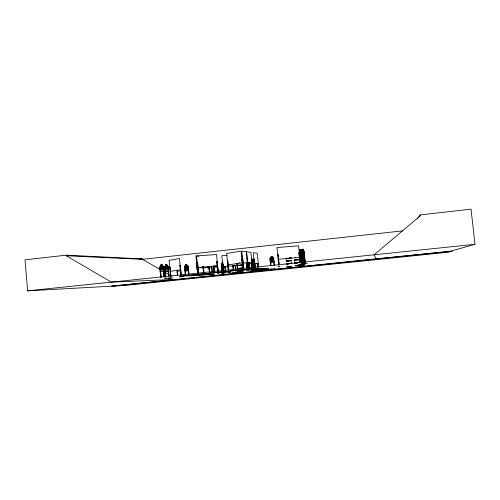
<?xml version="1.0" encoding="UTF-8"?>
<svg xmlns="http://www.w3.org/2000/svg" width="500" height="500" viewBox="0 0 500 500"><rect width="100%" height="100%" fill="white"/><g stroke="black" fill="none" stroke-linecap="round" stroke-linejoin="round"><path stroke-width="0.75" d="M205.906 274.294L201.806 274.713M201.938 274.706L206.031 274.325M199.844 274.394L195.569 274.869M287.006 258.275L286 258.281L286.55 258.238M286.856 266.75L288.463 266.681M299.575 265.375L294.975 265.731M302.6 255.175L302.55 256.65L301.175 256.837L300.575 251.088L301.944 250.875L302.2 251.294L303.281 262.494M304.188 256.331L304.244 254.894M304.25 256.375L304.306 254.894L304.25 256.375L302.844 256.569M298.731 264.556L304.513 263.856M302.719 264.15L298.637 264.569M300.575 264.269L305.487 263.712M294.719 262.769L299.788 262.256M294.694 262.962L299.837 262.425M294.706 263.119L299.856 262.581M300.781 251.775L300.581 253.344L301.137 254.975L300.5 253.669L300.175 255.175L300.344 253.375L299.819 251.812L300.506 251.675L300.575 251.088M301.388 249.456C301.331 253.344 302.281 248.519 300.819 249.575L301.075 254.275L300.894 255.5L300.363 255.6L299.681 251.831L299.75 249.825L300.35 249.756M230.087 271.65L226.788 271.956M232.087 272.562L235.012 272.325M221.887 273.263L224.981 272.863L222.044 273.263M163.544 271.413L163.85 270.056M168.525 269.95L168.294 271.337L168.244 266.3L167.75 265.856L164.887 266.069L164.537 266.588L165.506 277.031L164.6 267.419M251.281 264.237L251.769 265.394L254.544 265.106L254.831 263.863M255.012 266.206L254.731 267.406L255.056 266.206M273.663 262.456L273.956 261.206M274 261.212L273.7 262.494L270.8 262.8L270.3 261.6L270.837 262.756M300.531 262.825L299.381 251.881L299.944 251.256M180.431 270.856L180.756 269.525M217.131 266.944L217.45 265.637M217.494 265.637L217.169 266.988L214.081 267.281L213.556 266.019M225.175 266.456L224.875 267.7L222.025 267.975L221.256 263.562M188.581 269.363L188.263 270.663L185.287 270.95L184.456 266.35L184.819 265.863L185.681 265.781L185.131 266.3L185.356 268.65L186.088 269.6L187.269 269.481L187.806 268.412L187.581 266.069L186.906 265.706L186.825 264.4L185.562 264.525L185.725 265.819M196.988 274.75L199.375 274.45L197.2 274.744M166.337 278.381L164.425 278.637M251.581 271.475L252.375 271.481L252.231 271.131L252.312 271.519L251.425 271.519M252.269 271.337L251.412 271.544M254.019 270.425L254.844 270.431L254.05 270.475M270.494 269.169L271.444 269.119L270.65 269.137M271.112 269.175L274.519 268.738M222.275 266.194L222.656 266.269L223.2 265.038M252.838 262.55L252.062 263.762L252.631 262.238L251.756 260.938L252.844 261.981L253.731 260.731L253.119 262.194M253.762 263.062L253.044 264.281L252.288 263.231L247.675 263.075M302.663 250.756L303.106 255.1L303.656 255L303.831 253.787L303.062 249.2M253.931 263.194L253.331 264.531L254.262 265.831M254.325 265.306L253.831 266.331L252.725 266.444L252.037 265.544L251.812 263.3L252.369 262.838M299.562 265.375L300.1 265.287L296.006 265.663M161.019 266.087L160.15 266.156L159.8 266.675L160.763 277.181M417.506 218.681L420.112 214.919L471.037 209.169L475 244.306L473.65 244.694M253.7 258.769L253.331 259.269L254.156 267.494M251.612 263.962L251.275 264.431L251.619 263.962L254.375 263.675L254.831 264.056M271.038 265.5L270.363 258.975L270.025 259.012L270.675 265.538L269.962 258.256L270.319 257.769L273.188 257.462L273.663 257.856L274.375 265.15M270.006 258.269L270.338 257.806M184.5 266.369L184.838 265.906L187.756 265.625M161.069 266.131L160.487 266.637L160.725 269.194L161.45 270.244L162.613 270.15L163.125 269.006L162.887 266.456L162.225 266.044L162.075 264.681L160.919 264.762M251.588 260.956L252.138 260.494L251.975 259.256L253.162 259.131M252.463 263.919L251.906 264.381L252.131 266.625L252.819 267.525L253.925 267.413M222.269 261.788L222.431 263.038L221.869 263.5L222.087 265.763L222.787 266.675L223.919 266.569M279.444 266.288L278.031 266.55M254.256 265.875L253.119 264.812L252.206 266.087L252.838 264.575L252.019 263.25M241.131 253.575L241.794 253.594L241.375 253.7M241.688 253.738L241.156 253.681M242.537 262.362L242.369 262.094M180.425 266.85L180.094 266.875M242.65 262.244L242.225 262.3M242.537 262.519L242.244 262.575M302.019 258.325L301.406 258.475C301.337 255.419 300.738 259.262 302.031 258.369L301.975 257.013L302.075 258.363M238.231 268.794L243.25 268.319L242.831 268.387M286.825 260.819L286.306 260.831L286.056 258.3M290.55 257.8L291.056 257.794L290.075 257.863M290.569 257.931L291.075 257.944M286.3 260.819L291.137 260.306M238.475 271.331L238.644 271.369M291.188 260.863L286.35 261.312L286.875 261.312M301.419 249.506L300.819 249.575M303.106 249.2L302.494 249.269L302.706 250.756M299.894 250.087L300.238 250.019L299.944 250.569M277.725 254.688L278.1 254.656L279.088 264.45L278.1 254.656M300.125 265.45L304.05 265.062M300.969 265.269L304.969 264.894M302.044 265.262L302.819 265.106M301.006 251.012L300.469 251.144L300.369 249.706M302.681 250.706L302.131 251.356L301.95 250.825M299.519 251.381L300.881 251.119M302.256 250.837L303.644 250.569L303.906 250.994L305.038 262.219M291.488 262.044L291.606 263.3L291.112 263.381M304.875 262.244L304.119 251.869L305.175 262.206M298.931 252.881L299.356 252.838L298.931 252.881L299.919 262.562M291.175 263.706L291.663 263.456L286.769 263.981M241.631 256.231L241.994 256.112M241.681 256.406L241.825 256.281M241.694 256.556L241.838 256.438M241.681 256.737L241.819 256.619M300.781 254.356L300.244 254.45L299.969 251.781L300.425 253.031L300.969 251.531L301.413 252.806L301.731 251.369L301.575 253.119L302.125 254.756L301.488 253.444L301.125 254.887L301.337 253.15L300.512 251.144M300.1 257.056L301.488 256.863L300.094 257.106M302.569 264.1L299.731 264.525M303.4 263.962L305.35 263.681M287.887 266.731L291.919 266.3M166.825 264.556L166.938 265.963L167.594 266.369L167.831 268.906L167.319 270.044L166.175 270.138L165.456 269.094L165.219 266.55L165.787 266.05L165.662 264.688M160.15 266.156L163.05 265.981L163.506 266.406L163.869 270.062L163.575 271.456L160.656 271.694L160.169 270.35M162.244 266L163.55 266.388L164.406 276.875M165.725 266.006L165.619 264.644L166.844 264.55M166.956 265.919L166.788 264.606M160.7 277.194L159.856 267.512M161.106 277.156L160.2 267.481L161.044 277.162M168.244 266.3L169.025 275.994M164.062 276.906L163.225 267.256L164.131 276.9M163.5 267.238L163.156 267.262M164.869 267.4L165.775 277.013M168.688 276.025L167.856 267.175L168.188 267.15M170.05 267.038L170.263 269.312M180.912 275.562L179.95 265.387L180.263 265.344L181.225 275.531M198.175 273.431L197.244 262.956M198.594 273.387L197.587 262.931L198.519 273.4M222.244 272.413L221.156 272.531M221.731 272.519L222.794 272.406M224.438 272.238L224.963 272.131M221.4 272.55L221.812 272.488L220.844 272.562M222.581 272.381L222.162 272.45L223.113 272.375M224.106 272.269L224.525 272.206L223.556 272.281M225.3 272.1L224.875 272.169L225.825 272.094M217.738 271.031L216.887 261.5L217.812 271.025M165.438 271.525L164.881 270.244L165.413 271.569L168.3 271.337L165.413 271.569M237.931 265.756L242.675 265.275M170.156 271.4L180.55 269.8M170.769 278.1L171.125 278.056M242.781 267.881L243.2 267.806L238.344 268.312M242.831 268.056L243.25 267.981L238.325 268.494M242.844 268.212L243.269 268.137L238.337 268.65M307.394 263.456L303.244 263.875M228.8 272.387L230.65 272.2L228.406 272.394L230.169 272.175M228.6 269.894L227.669 260.344L227.306 260.387L228.356 269.925M242.819 268.831L241.775 258.288L242.15 258.238L243.194 268.794M286.819 264.256L287.15 264.212M294.938 263.238L295.275 263.188M227.744 264.869L242.488 262.85M243.219 269.981L243.337 269.969M168.394 278.294L170.475 278.038L168.55 278.3M288.006 258.325L288.894 258.219M172.681 277.931L165.581 278.525M295.194 265.756L296.012 265.663M217.256 272.994L219.45 272.731M219.65 272.712L217.413 273.006M242.906 270.019L243.306 269.975M236.238 272.162L233.713 272.462M222.55 262.275L223.6 270.438M222.8 262.256L223.494 270.45M233.188 265.869L235.194 265.65M233.206 265.912L235.225 265.644M197.65 274.681L197.963 274.662M203.631 274.55L204.2 274.525M209.425 274.419L209.775 274.4M287.144 264.212L288.181 264.088M295.275 263.194L297.65 262.925M248.575 269.95L248.2 269.962M238.769 271.288L243.5 270.85L239.013 271.337M242.638 270.981L243.088 270.925M295.163 257.325L295.744 257.256M237.688 272.038L234.794 272.244M289.069 266.525L286.919 266.781M278.931 266.419L279.225 266.394M288.144 263.919L286.788 264.131M254.4 270.475L260.931 269.806L257.075 270.194M257.812 270.125L258.981 269.994M255.419 271.112L255.894 270.944M160.544 269.7L142.469 259.325L142.425 258.888L66.231 255.169L25 259.819L27.656 290.831L125.044 285.444L448.663 252.194L452.231 251.213L112.562 286.163M287.863 266.644L288.431 266.581M290.387 266.475L290.956 266.413M238.938 262.787L239.569 262.719M288.269 258.294L286.269 258.594M139.375 259.219L142.425 258.888M402.456 230.894L142.469 259.325L66.281 255.75L66.231 255.169M197.819 273.494L196.569 263.069L197.675 273.512M243.713 268.744L242.525 258.212M255.487 270.794L255.575 271.15L255.181 270.825M252.025 271.519L251.981 271.156L251.975 271.519L255.506 271.156M247.956 268.087L247.019 258.606L247.45 258.619L248.388 268.081M251.713 259L252.544 268.056L251.569 259.012M254.944 267.362L254 259.231M253.744 260.012L253.394 260.05L253.769 260.012L254.506 267.456M254.137 259.212L254.838 267.425L253.281 252.688L257.219 253.238L258.756 267.294M253.275 260.338L254.05 260.256M251.513 260.562L253.875 260.719M252.2 261.6L253.388 261.475M252.3 262.681L253.487 262.556M252.344 262.712L253.45 262.6M251.731 262.9L253.469 262.719M252.4 263.137L253.506 263.025M252.406 263.238L253.512 263.119M253.6 263.988L252.5 264.1L251.812 263.2M253.675 262.706L254.2 263.938L257.175 263.619M252.5 264.319L253.606 264.2M251.788 265.35L254.513 265.069M252.631 265.481L253.738 265.369M27.656 290.831L111.363 282.125L177.4 279.3M251.494 266.575L251.988 267.738L254.075 267.519M242.006 269.444L243.556 269.281M182.475 276.012L253.863 268.612M250.394 269.7L246.319 270.113M198.344 275.581L211.669 274.206M254.794 269.738L250.712 270.181L254.762 269.706M207.712 274.556L211.737 274.15M214.45 274.119L210.531 274.494L214.425 274.094M111.375 286.087L450.519 251.181L475 244.306L111.306 282.131L66.281 255.75M240.394 271.112L241.462 271.1M289.756 266.55L289.069 266.525L291.744 266.275M188.231 270.619L185.312 270.9L184.819 269.719M185.606 264.562L186.788 264.45M186.95 265.663L188.256 265.988L188.981 274.075M222.387 263L221.213 263.55L221.925 271.125M221.581 263.119L222.431 263.038M188.287 266.756L187.938 266.794L188.637 274.106M221.256 264.294L221.6 264.256L222.256 271.094M214.913 265.881L216.137 265.763M296.562 265.688L297.206 265.625M297.906 265.462L298.556 265.4M289.462 263.781L291.681 263.606M255.156 269.975L251.962 270.038M203.713 274.55L204.006 274.544M177.413 271.131L180.438 270.856M229.438 272.281L228.85 272.331M229.619 272.238L230.2 272.188M278.137 259.294L299.756 257.394M302.55 255.212L302.35 253.663M198.312 274.6L198.706 274.562M217.919 272.913L229.181 271.756M303.119 249.144L303.225 250.6L303.888 251.012L305.012 262.231M299.75 249.825L299.962 251.3M289.5 257.787L290.075 257.738M289.506 257.906L290.081 257.838M289.519 258.012L290.562 257.925M289.531 258.163L291.069 258.069M289.531 258.169L290.1 258.119M244.975 269.8L241.619 270.044L245.106 269.812M197.681 267.519L217.656 265.944M164.681 267.869L168.375 267.587M223.875 272.244L224.638 272.188M224.762 272.188L225.506 272.125M223.469 273.094L223.881 273.056M238.137 271.95L237.719 272.006M236.781 272.106L239.725 271.75M179.95 265.387L180.263 265.344M159.794 267.519L160.2 267.481M164.531 267.425L164.938 267.394M197.169 262.969L197.587 262.931M216.812 261.512L217.219 261.475L218.069 271.006M248.844 263.175L246.762 263.456M239.025 271.337L238.406 271.375M227.669 260.344L228.487 269.906M222.856 266.525L237.4 265.556M241.775 258.288L242.931 268.825M291.156 263.475L291.663 263.456M242.675 264.938L237.738 265.456L238.412 265.444M238.425 265.262L237.756 265.275L242.85 264.762M242.694 265.094L237.756 265.613L238.425 265.6M286.825 261.144L286.306 261.163L291.375 260.631M294.913 260.087L294.4 260.106L299.55 259.562M286.806 260.994L286.288 260.994L291.363 260.481M294.906 259.756L294.4 259.769L299.481 259.237M294.894 259.931L294.387 259.95L299.531 259.413M299.363 259.744L294.631 260.275M227.169 255.469L221.806 255.725L223.244 270.469M290.569 258.087L290.9 258.075M241.688 259.163L242.075 259.144M241.156 253.837L241.769 253.831M199.112 275.5L182.219 276.019L253.694 268.606L269.106 268.844L257.962 270.044M286.794 263.806L291.606 263.3M255.269 271.119L256.094 271.106M246.319 270.138L250.387 269.738M252.875 262.488L253.675 263.562L254.006 263.412M253 268.7L268.35 268.919M274.469 268.769L275.119 268.75M197.006 267.625L203.106 267.719M203.275 267.725L211.775 267.863M196.819 263.056L197.719 273.494M242.9 262.806L247.531 263.062M254.35 263.444L258.263 263.663M198.962 256.256L195.894 256.019L197.569 273.512M242.675 258.194L243.562 268.756M247.162 258.594L247.594 261.544M273.7 258.625L273.363 258.663L274.037 265.188M299.881 264.513L301.475 264.262M253.562 263.8L254.2 264.137M163.219 271.238L171.925 276.231M273.169 257.506L273.619 257.881M217.15 262.119L216.644 261.7L217.113 262.144M222.413 263.488L222.025 263.481L222.919 264.794M301.562 250.95L302.006 255.275L301.475 255.375L301.075 254.275M376.025 258.844L374.113 254.788L420.219 215.906L420.112 214.919M221.575 266.794L222.05 267.931M253.719 262.694L254.225 263.894M300.144 257.05L299.769 255.712L300.138 257.1M302.981 256.581L303.587 262.456M302.544 253.656L303.425 262.475M302.113 256.556L302.669 261.988M301.975 256.569L302.594 262M301.9 256.588L302.456 262.019M301.725 256.062L302.4 262.638M301.5 256.831L302.1 262.675M301.475 257.519L302.025 262.919M301.256 256.762L301.887 262.931M301.181 256.781L301.812 262.95M300.512 251.65L300.906 255.475M300.038 255.031L300.825 262.787M299.656 252.712L300.669 262.812M300.281 262.525L298.575 245.812L276.956 247.575L278.738 265.244M298.994 252.869L299.981 262.55M294.587 261.531L294.706 262.781M257.531 263.375L257.925 267.1M257.188 263.412L257.581 267.137M254.106 263.056L254.344 265.637M253.156 259.131L253.25 260.381M252.469 268.069L250.906 252.356L246.55 251.75L248.169 268.094L247.738 263M251.494 263.212L251.962 267.725M249.213 262.644L249.725 267.775M249.106 262.65L249.688 268.519M248.969 262.675L249.55 268.538M248.863 262.681L249.438 268.55M248.031 268.087L246.412 251.731L241.744 251.081L243.487 268.756M246.775 262.969L247.281 268.081M246.669 262.975L247.175 268.094M246.531 263L247.037 268.113M246.425 263.006L246.925 268.125M243.075 268.8L241.331 251.125L226.631 253.444L228.244 269.938M237.306 263.581L237.881 269.387M237.175 263.294L237.775 269.4M237.069 263.6L237.644 269.406M236.969 263.612L237.537 269.419M235.581 265.387L235.95 269.15M235.481 265.394L235.85 269.156M235.344 265.419L235.712 269.181M235.244 265.425L235.613 269.188M233.231 265.694L233.6 269.444M233.131 265.706L233.5 269.45M232.994 265.725L233.363 269.475M232.894 265.738L233.263 269.481M225.113 266.219L225.544 270.775M224.775 266.25L225.212 270.806M222.537 262.006L223.344 270.456M222.475 263.438L222.694 265.706M218.144 270.994L216.55 254.55L196.569 255.9L198.25 273.419M217.244 263.538L217.987 271.3M217.119 266.006L217.631 271.337M213.85 265.55L214.431 271.644M213.562 266.344L214.075 271.675M213.556 266.35L214.069 271.681M211.75 266.6L212.288 271.744M211.631 266.337L212.156 271.762M209.081 266.537L209.7 272.512M208.988 266.531L209.562 272.525L208.912 266.269M208.825 266.269L209.431 272.525M207.975 266.35L208.119 267.8M203.388 266.4L203.981 272.575M203.287 266.4L203.837 272.587M203.125 266.394L203.744 272.587M203.025 266.388L203.619 272.575L202.881 266.406M185.55 274.406L184.856 267.087L184.506 267.125L185.2 274.444M180.425 266.044L181.206 275.131M181.044 275.556L179.475 258.481L169.119 260.387L170.606 276.175M177.256 270.169L177.731 275.456M176.9 270.2L177.375 275.487M170.481 271.588L170.906 276.144M169.919 267.044L170.731 276.163M167.919 267.162L168.756 276.012M164.6 266.6L164.919 270.238M162.225 266.044L162.131 264.625L160.869 264.725L161.044 266.137M245.819 269.65L241.5 270.094M302.556 251.275L303.094 252.856L302.887 254.65L303.25 253.15L303.875 254.494L303.337 252.819L303.538 251.081L303.175 252.506L302.738 251.25L302.987 253.938L303.538 253.837L303.256 251.131L302.587 251.244M163.044 269.606L162.619 269.644L161.844 268.412L160.888 269.825L161.55 268.131L160.625 266.625L161.762 267.8L162.7 266.469L162.062 268.1L163.044 269.606M273.188 260.819L272.769 260.869L271.994 259.769L271.05 261.094L271.706 259.519L270.794 258.175L271.919 259.212L272.85 257.956L272.219 259.475L273.188 260.819M187.744 268.969L187.312 269.012L186.525 267.894L185.544 269.225L186.231 267.644L185.3 266.281L186.45 267.337L187.419 266.081L186.756 267.606L187.744 268.969M273.238 260.275L272.719 261.337L271.569 261.456L270.856 260.525L270.619 258.194L271.194 257.712L271.025 256.431L272.262 256.3L272.35 257.594L273 257.944L273.238 260.275M301.344 249.769L301.056 250.312L301.344 249.769M302.987 249.462L302.688 250.012L302.987 249.462M301.613 251.431L301.081 251.531L301.356 254.219L301.887 254.125L301.613 251.431M183.275 276.469L179.406 276.837L183.281 276.488M272.038 256.575L271.294 256.656L271.337 257.069L272.075 256.994L272.038 256.575M252.944 259.4L252.237 259.475L252.275 259.875L252.987 259.8L252.944 259.4M272.387 258.006L271.238 258.131L271.469 260.462L272.619 260.338L272.387 258.006M253.281 260.781L252.181 260.894L252.725 266.562L253.825 266.45L253.281 260.781M253.175 261.737L252.463 261.812L252.506 262.213L253.212 262.137L253.175 261.737M253.269 262.819L252.556 262.894L252.6 263.294L253.306 263.219L253.269 262.819M257.038 269.725L253.031 270.181L257.038 269.725M186.6 264.675L185.837 264.75L185.875 265.169L186.637 265.1L186.6 264.675M186.95 266.125L185.769 266.238L185.987 268.587L187.175 268.475L186.95 266.125M302.875 256.613L302.506 255.212L302.875 256.613M167.219 268.956L166.069 269.044L165.831 266.5L166.981 266.413L167.219 268.956M162.506 269.056L161.35 269.15L161.106 266.588L162.269 266.5L162.506 269.056M161.912 264.919L161.169 264.975L161.206 265.431L161.956 265.375L161.912 264.919M166.625 264.844L165.888 264.894L165.931 265.35L166.669 265.294L166.625 264.844M302.256 262.65L301.663 256.806L302.238 262.663M255.162 267.394L254.794 263.625L255.138 267.394M251.637 267.762L251.119 262.5L251.612 267.756"/></g></svg>
